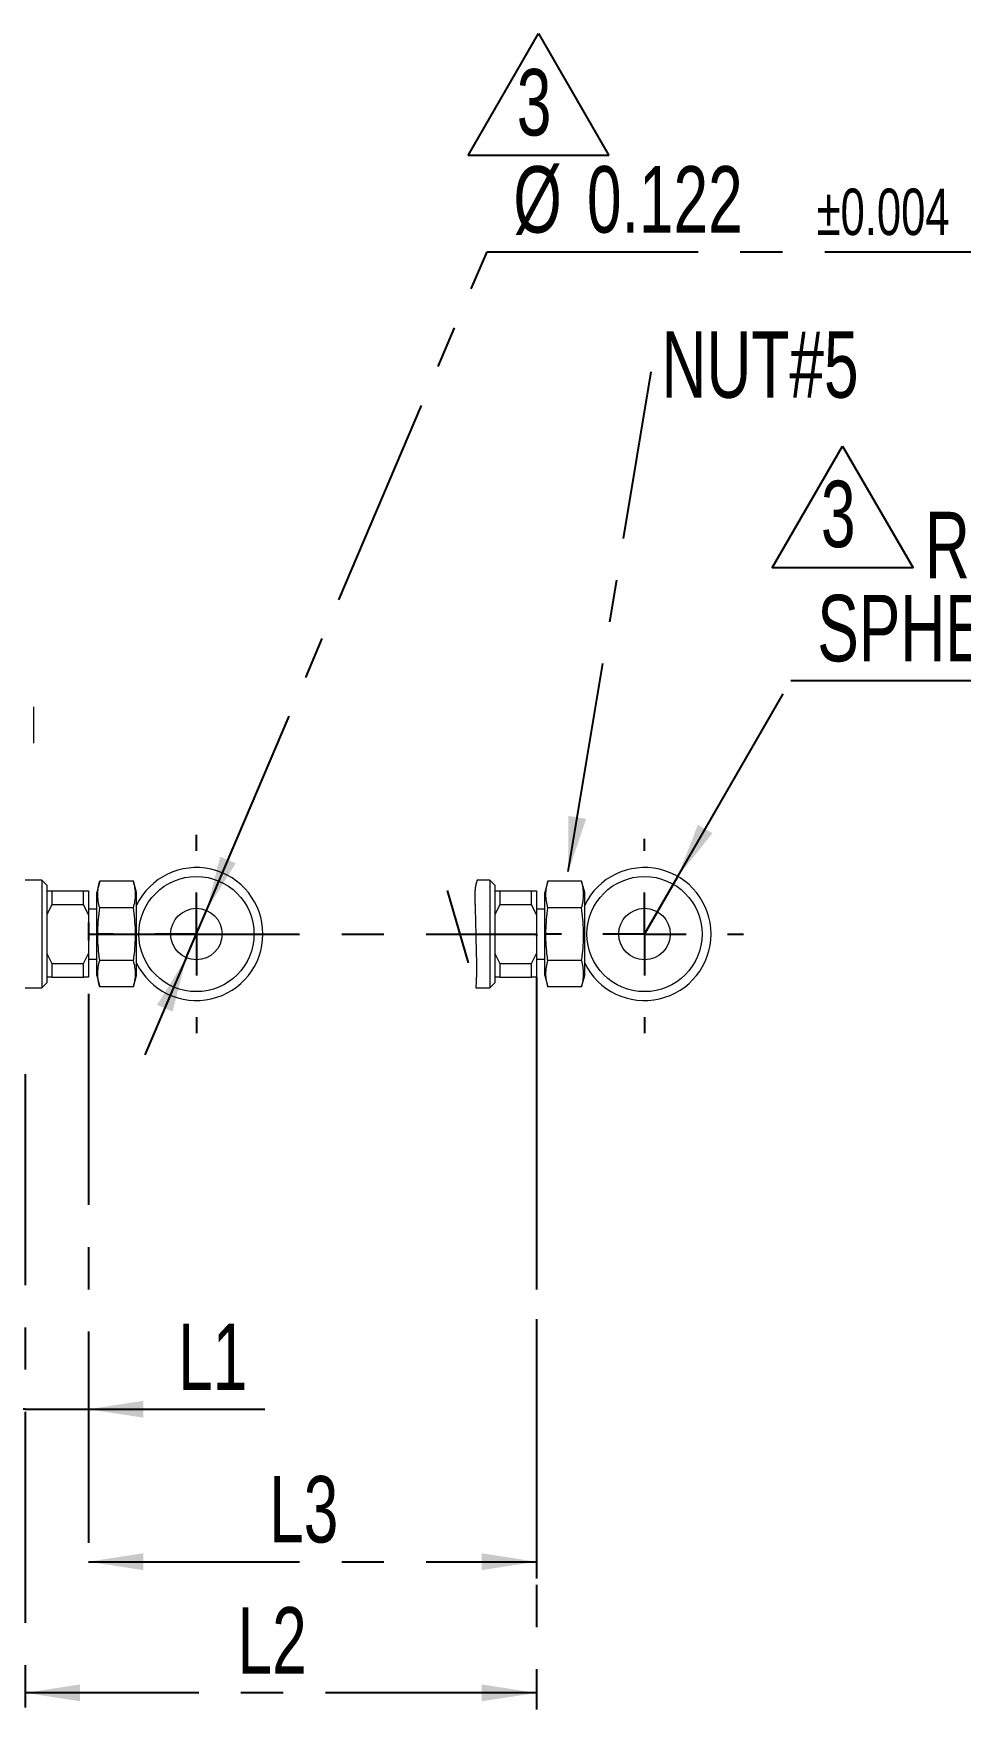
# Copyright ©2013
# Model space of a CAD drawing. Header units: inches. Extents: x 0.2 to 16.3, y 0.2 to 11.5.
# Drawn here: x 6.914 to 9.11, y 5.271 to 9.241 of the extents above; entities that cross this region are included whole.
import ezdxf

# ---------------------------------------------------------------- set-up
doc = ezdxf.new("R2010")
doc.units = ezdxf.units.IN
doc.header["$MEASUREMENT"] = 0
doc.linetypes.add('CENTERX2', pattern=[0.8, 0.5, -0.1, 0.1, -0.1])
doc.layers.add('CENTER_LINE', color=7, linetype='CENTERX2')
doc.styles.add('SLDTEXTSTYLE0', font='TXT', dxfattribs={"width": 0.7})
doc.dimstyles.new('SLDDIMSTYLE0', dxfattribs={"dimtxt": 0.15748, "dimasz": 0.13, "dimexe": 0, "dimexo": 0.0625, "dimgap": 0.03937, "dimtad": 1, "dimdec": 3, "dimrnd": 1e-09, "dimzin": 12, "dimdsep": 46, "dimtxsty": 'SLDTEXTSTYLE0', "dimsah": 1, "dimcen": 0.09, "dimadec": 0, "dimazin": 3, "dimtfac": 1, "dimtdec": 3, "dimtofl": 0, "dimtmove": 0, "dimatfit": 3, "dimfxl": 1, "dimfrac": 2, "dimtolj": 1, "dimtzin": 12, "dimarcsym": 0})
doc.dimstyles.new('SLDDIMSTYLE4', dxfattribs={"dimtxt": 0.15748, "dimasz": 0.13, "dimexe": 0, "dimexo": 0.0625, "dimgap": 0.03937, "dimtad": 1, "dimdec": 3, "dimrnd": 1e-09, "dimzin": 12, "dimdsep": 46, "dimtxsty": 'SLDTEXTSTYLE0', "dimsah": 1, "dimcen": 0.09, "dimadec": 0, "dimazin": 3, "dimtfac": 1, "dimtdec": 3, "dimtmove": 0, "dimatfit": 0, "dimfxl": 1, "dimfrac": 2, "dimtolj": 1, "dimtzin": 12, "dimarcsym": 0})
doc.dimstyles.new('SLDDIMSTYLE5', dxfattribs={"dimtxt": 0.15748, "dimasz": 0.13, "dimexe": 0, "dimexo": 0.0625, "dimgap": 0.03937, "dimtad": 0, "dimtih": 1, "dimtoh": 1, "dimdec": 3, "dimrnd": 1e-09, "dimdsep": 46, "dimtxsty": 'SLDTEXTSTYLE0', "dimsah": 1, "dimcen": 0, "dimadec": 0, "dimazin": 2, "dimtol": 1, "dimtp": 0.0039, "dimtm": 0.0039, "dimtfac": 1, "dimtdec": 3, "dimtmove": 0, "dimatfit": 3, "dimfxl": 1, "dimfrac": 2, "dimtolj": 1, "dimarcsym": 0})
doc.dimstyles.new('SLDDIMSTYLE6', dxfattribs={"dimtxt": 0.18, "dimasz": 0.13, "dimexe": 0, "dimexo": 0.0625, "dimgap": 0, "dimtad": 0, "dimtih": 1, "dimtoh": 1, "dimdec": 0, "dimrnd": 1e-09, "dimzin": 0, "dimdsep": 46, "dimtxsty": 'Standard', "dimsah": 1, "dimcen": 0.09, "dimadec": 0, "dimazin": 0, "dimtfac": 0.13, "dimtdec": 0, "dimtofl": 0, "dimtmove": 0, "dimatfit": 3, "dimfxl": 1, "dimfrac": 2, "dimtolj": 1, "dimtzin": 0, "dimarcsym": 0})
doc.dimstyles.new('SLDDIMSTYLE9', dxfattribs={"dimtxt": 0.15748, "dimasz": 0.13, "dimexe": 0, "dimexo": 0.0625, "dimgap": 0.03937, "dimtad": 0, "dimtih": 1, "dimtoh": 1, "dimdec": 3, "dimrnd": 1e-09, "dimzin": 12, "dimdsep": 46, "dimtxsty": 'SLDTEXTSTYLE0', "dimsah": 1, "dimcen": 0, "dimadec": 0, "dimazin": 3, "dimtfac": 1, "dimtdec": 3, "dimtofl": 0, "dimtmove": 0, "dimatfit": 3, "dimfxl": 1, "dimfrac": 2, "dimtolj": 1, "dimtzin": 12, "dimarcsym": 0})

# ---------------------------------------------------------------- blocks, each defined once
blk = doc.blocks.new('SW_NOTE_0_2')
at = {"layer": 'CENTER_LINE', "color": 0}
for p, q in [((-0.1152, -0.0037), (0.0514, 0.285)), ((0.0514, 0.285), (0.2181, -0.0037)), ((0.2181, -0.0037), (-0.1152, -0.0037))]:
    blk.add_line(p, q, dxfattribs=at)
at = {"layer": 'CENTER_LINE', "color": 0, "insert": (0, 0.203), "char_height": 0.1575, "attachment_point": 1, "style": 'SLDTEXTSTYLE0'}
blk.add_mtext('3', dxfattribs=at)
blk = doc.blocks.new('_D')
at = {"layer": 'CENTER_LINE'}
for p, q in [((7.0441, 6.9661), (7.0441, 5.5816)), ((8.1055, 6.7959), (8.1055, 5.5816)), ((7.0441, 5.621), (8.1055, 5.621))]:
    blk.add_line(p, q, dxfattribs=at)
for points in [[(7.0441, 5.621), (7.1741, 5.601), (7.1741, 5.641)], [(8.1055, 5.621), (7.9755, 5.641), (7.9755, 5.601)]]:
    blk.add_solid(points, dxfattribs=at)
at = {"layer": 'CENTER_LINE', "insert": (7.4722, 5.824), "char_height": 0.15748, "attachment_point": 1, "style": 'SLDTEXTSTYLE0'}
blk.add_mtext('L3', dxfattribs=at)
blk = doc.blocks.new('_D_1')
at = {"layer": 'CENTER_LINE'}
for p, q in [((8.1055, 6.9661), (8.1055, 5.2709)), ((6.8945, 6.776), (6.8945, 5.2709)), ((8.1055, 5.3103), (6.8945, 5.3103))]:
    blk.add_line(p, q, dxfattribs=at)
for points in [[(6.8945, 5.3103), (7.0245, 5.2903), (7.0245, 5.3303)], [(8.1055, 5.3103), (7.9755, 5.3303), (7.9755, 5.2903)]]:
    blk.add_solid(points, dxfattribs=at)
at = {"layer": 'CENTER_LINE', "insert": (7.3974, 5.5133), "char_height": 0.15748, "attachment_point": 1, "style": 'SLDTEXTSTYLE0'}
blk.add_mtext('L2', dxfattribs=at)
blk = doc.blocks.new('_D_9')
at = {"layer": 'CENTER_LINE'}
for p, q in [((7.0441, 6.9661), (7.0441, 5.9429)), ((6.8945, 6.776), (6.8945, 5.9429)), ((6.8945, 5.9822), (6.6445, 5.9822)), ((6.8945, 5.9822), (7.0441, 5.9822)), ((7.0441, 5.9822), (7.4619, 5.9822))]:
    blk.add_line(p, q, dxfattribs=at)
for points in [[(6.8945, 5.9822), (6.7645, 6.0022), (6.7645, 5.9622)], [(7.0441, 5.9822), (7.1741, 5.9622), (7.1741, 6.0022)]]:
    blk.add_solid(points, dxfattribs=at)
at = {"layer": 'CENTER_LINE', "insert": (7.2567, 6.1852), "char_height": 0.15748, "attachment_point": 1, "style": 'SLDTEXTSTYLE0'}
blk.add_mtext('L1', dxfattribs=at)
blk = doc.blocks.new('_D_12')
at = {"layer": 'CENTER_LINE'}
for p, q in [((7.3239, 7.164), (7.9883, 8.7241)), ((7.9883, 8.7241), (9.7649, 8.7241)), ((7.2761, 7.0517), (7.3239, 7.164)), ((7.2761, 7.0517), (7.1782, 6.8217))]:
    blk.add_line(p, q, dxfattribs=at)
for points in [[(7.3239, 7.164), (7.3933, 7.2758), (7.3565, 7.2914)], [(7.2761, 7.0517), (7.2068, 6.9399), (7.2436, 6.9243)]]:
    blk.add_solid(points, dxfattribs=at)
at = {"layer": 'CENTER_LINE', "attachment_point": 1, "style": 'SLDTEXTSTYLE0'}
for s, insert, char_height in [('%%c', (8.0508, 8.9271), 0.15748), ('0.122', (8.2251, 8.9271), 0.15748), ('HOLE', (9.2732, 8.9271), 0.15748), ('±0.004', (8.7691, 8.874), 0.11024)]:
    blk.add_mtext(s, dxfattribs=dict(at, insert=insert, char_height=char_height))
blk = doc.blocks.new('SW_CENTERMARKSYMBOL_1')
at = {"layer": 'CENTER_LINE', "color": 0}
for p, q in [((0, 0.1969), (0, 0.2348)), ((0, 0), (0, 0.0984)), ((-0.1969, 0), (-0.2348, 0)), ((0, 0), (-0.0984, 0)), ((0, 0), (0, -0.0984)), ((0, 0), (0.0984, 0)), ((0.1969, 0), (0.2348, 0)), ((0, -0.1969), (0, -0.2348))]:
    blk.add_line(p, q, dxfattribs=at)
blk = doc.blocks.new('SW_NOTE_0_8')
at = {"layer": 'CENTER_LINE', "color": 0}
for p, q in [((-0.1153, -0.0016), (0.0514, 0.2871)), ((0.0514, 0.2871), (0.2181, -0.0016)), ((0.2181, -0.0016), (-0.1153, -0.0016))]:
    blk.add_line(p, q, dxfattribs=at)
at = {"layer": 'CENTER_LINE', "color": 0, "insert": (0, 0.203), "char_height": 0.1575, "attachment_point": 1, "style": 'SLDTEXTSTYLE0'}
blk.add_mtext('3', dxfattribs=at)
blk = doc.blocks.new('_D_27')
at = {"layer": 'CENTER_LINE'}
for p, q in [((8.4401, 7.2442), (8.7081, 7.7084)), ((8.7081, 7.7084), (10.8704, 7.7084)), ((8.3614, 7.1079), (8.4401, 7.2442))]:
    blk.add_line(p, q, dxfattribs=at)
blk.add_solid([(8.4401, 7.2442), (8.5225, 7.3468), (8.4878, 7.3668)], dxfattribs=at)
at = {"layer": 'CENTER_LINE', "char_height": 0.15748, "attachment_point": 1, "style": 'SLDTEXTSTYLE0'}
for s, insert in [('ROD END TIP SUS', (9.0256, 8.1082)), ('SPHERE R0.157', (8.7706, 7.9114)), ('0.004', (10.3855, 7.9114)), ('%%p', (10.2164, 7.9114))]:
    blk.add_mtext(s, dxfattribs=dict(at, insert=insert))
blk = doc.blocks.new('SW_NOTE_0_11')
at = {"layer": 'CENTER_LINE', "color": 0, "insert": (0.0241, 0.0957), "char_height": 0.15748, "attachment_point": 1, "style": 'SLDTEXTSTYLE0'}
blk.add_mtext('NUT#5', dxfattribs=at)
blk = doc.blocks.new('SW_CENTERMARKSYMBOL_6')
at = {"layer": 'CENTER_LINE', "color": 0}
for p, q in [((0, 0.1969), (0, 0.2252)), ((0, 0), (0, 0.0984)), ((-0.1969, 0), (-0.2348, 0)), ((0, 0), (-0.0984, 0)), ((0, 0), (0, -0.0984)), ((0, 0), (0.0984, 0)), ((0.1969, 0), (0.2348, 0)), ((0, -0.1969), (0, -0.2348))]:
    blk.add_line(p, q, dxfattribs=at)

msp = doc.modelspace()

# ---------------------------------------------------------------- linework, layer by layer
at = {"color": 7, "linetype": 'Continuous', "lineweight": 18}
for p, q in [((6.9142, 7.6465), (6.9142, 7.6032)), ((6.9142, 7.6032), (6.9142, 7.5599)), ((6.9339, 7.2354), (6.8945, 7.2354)), ((6.9457, 7.2236), (6.9339, 7.2354)), ((6.9339, 7.2354), (6.9339, 7.2178)), ((7.0709, 7.2329), (7.0638, 7.2063)), ((7.1512, 7.2329), (7.0709, 7.2329)), ((7.1583, 7.2063), (7.1512, 7.2329)), ((7.9953, 7.2354), (7.9649, 7.2354)), ((8.0071, 7.2236), (7.9953, 7.2354)), ((7.9953, 7.2354), (7.9953, 7.2178)), ((8.1323, 7.2329), (8.1252, 7.2063)), ((8.2125, 7.2329), (8.1323, 7.2329)), ((8.2197, 7.2063), (8.2125, 7.2329)), ((6.9339, 7.2178), (6.9339, 6.9803)), ((6.9457, 7.2236), (6.9457, 7.2076)), ((6.9457, 7.2102), (6.9575, 7.2102)), ((6.9457, 7.2076), (6.9457, 6.9921)), ((6.9575, 7.2102), (6.9575, 7.1779)), ((6.9575, 7.2102), (7.0323, 7.2102)), ((7.0323, 7.1779), (7.0323, 7.2102)), ((7.0323, 7.2102), (7.0441, 7.2102)), ((7.0441, 7.2102), (7.0441, 7.1538)), ((7.0638, 7.1079), (7.0638, 7.2063)), ((7.1583, 7.1079), (7.1583, 7.2063)), ((7.9953, 7.2178), (7.9953, 6.9803)), ((8.0071, 7.2236), (8.0071, 7.2076)), ((8.0071, 7.2102), (8.0189, 7.2102)), ((8.0071, 7.2076), (8.0071, 6.9921)), ((8.0189, 7.2102), (8.0189, 7.1779)), ((8.0189, 7.2102), (8.0937, 7.2102)), ((8.0937, 7.1779), (8.0937, 7.2102)), ((8.0937, 7.2102), (8.1055, 7.2102)), ((8.1055, 7.2102), (8.1055, 7.1538)), ((8.1252, 7.1079), (8.1252, 7.2063)), ((8.2197, 7.1079), (8.2197, 7.2063)), ((6.9575, 7.1779), (6.9457, 7.1538)), ((6.9575, 7.1779), (7.0323, 7.1779)), ((7.0441, 7.1538), (7.0323, 7.1779)), ((7.0638, 7.1669), (7.0441, 7.1669)), ((7.0441, 7.1538), (7.0441, 7.0619)), ((7.1512, 7.1704), (7.0709, 7.1704)), ((8.0189, 7.1779), (8.0071, 7.1538)), ((8.0189, 7.1779), (8.0937, 7.1779)), ((8.1055, 7.1538), (8.0937, 7.1779)), ((8.1252, 7.1669), (8.1055, 7.1669)), ((8.1055, 7.1538), (8.1055, 7.0619)), ((8.2125, 7.1704), (8.1323, 7.1704)), ((7.0638, 7.0094), (7.0638, 7.1079)), ((7.1583, 7.0094), (7.1583, 7.1079)), ((8.1252, 7.0094), (8.1252, 7.1079)), ((8.2197, 7.0094), (8.2197, 7.1079)), ((6.9457, 7.0619), (6.9575, 7.0378)), ((6.9575, 7.0378), (7.0323, 7.0378)), ((6.9575, 7.0378), (6.9575, 7.0055)), ((7.0323, 7.0378), (7.0441, 7.0619)), ((7.0323, 7.0055), (7.0323, 7.0378)), ((7.0441, 7.0619), (7.0441, 7.0055)), ((7.0441, 7.0488), (7.0638, 7.0488)), ((7.1512, 7.0453), (7.0709, 7.0453)), ((8.0071, 7.0619), (8.0189, 7.0378)), ((8.0189, 7.0378), (8.0937, 7.0378)), ((8.0189, 7.0378), (8.0189, 7.0055)), ((8.0937, 7.0378), (8.1055, 7.0619)), ((8.0937, 7.0055), (8.0937, 7.0378)), ((8.1055, 7.0619), (8.1055, 7.0055)), ((8.1055, 7.0488), (8.1252, 7.0488)), ((8.2125, 7.0453), (8.1323, 7.0453)), ((6.9339, 6.9803), (6.9457, 6.9921)), ((6.9575, 7.0055), (6.9457, 7.0055)), ((6.9575, 7.0055), (7.0323, 7.0055)), ((7.0441, 7.0055), (7.0323, 7.0055)), ((7.0638, 7.0094), (7.0709, 6.9828)), ((7.1512, 6.9828), (7.1583, 7.0094)), ((7.9953, 6.9803), (8.0071, 6.9921)), ((8.0189, 7.0055), (8.0071, 7.0055)), ((8.0189, 7.0055), (8.0937, 7.0055)), ((8.1055, 7.0055), (8.0937, 7.0055)), ((8.1252, 7.0094), (8.1323, 6.9828)), ((8.2125, 6.9828), (8.2197, 7.0094)), ((6.8945, 6.9803), (6.9339, 6.9803)), ((7.1512, 6.9828), (7.0709, 6.9828)), ((7.9621, 6.9803), (7.9953, 6.9803)), ((8.2125, 6.9828), (8.1323, 6.9828))]:
    msp.add_line(p, q, dxfattribs=at)
at = {"color": 7, "linetype": 'Continuous', "lineweight": 18, "flags": 128}
msp.add_lwpolyline([(7.9649, 7.2354), (7.9645, 7.2344), (7.9642, 7.2333), (7.9639, 7.2322), (7.9635, 7.2312), (7.9632, 7.2301), (7.9629, 7.2291), (7.9626, 7.228), (7.9624, 7.227), (7.9622, 7.226), (7.9619, 7.225), (7.9617, 7.224), (7.9615, 7.223), (7.9613, 7.2221), (7.9611, 7.2211), (7.961, 7.2201), (7.9608, 7.2191), (7.9606, 7.2181), (7.9605, 7.2171), (7.9604, 7.2161), (7.9602, 7.2149), (7.9601, 7.2137), (7.96, 7.2125), (7.9599, 7.2113), (7.9598, 7.2101), (7.9597, 7.2089), (7.9596, 7.2077), (7.9596, 7.2065), (7.9595, 7.2053), (7.9595, 7.2041), (7.9595, 7.2029), (7.9594, 7.2017), (7.9594, 7.2005), (7.9594, 7.1988), (7.9594, 7.197), (7.9594, 7.1953), (7.9595, 7.1936), (7.9595, 7.1919), (7.9595, 7.1894), (7.9596, 7.187), (7.9597, 7.1845), (7.9598, 7.1821), (7.9598, 7.1796), (7.9599, 7.1772), (7.96, 7.1748), (7.9601, 7.1723), (7.9603, 7.1646), (7.9605, 7.157), (7.9607, 7.149), (7.9609, 7.1411), (7.9611, 7.1332), (7.9613, 7.1253), (7.9615, 7.1174), (7.9617, 7.1095), (7.9619, 7.1016), (7.9621, 7.0944), (7.9622, 7.0872), (7.9624, 7.08), (7.9626, 7.0728), (7.9628, 7.0657), (7.9629, 7.0585), (7.963, 7.0551), (7.9631, 7.0517), (7.9632, 7.0483), (7.9632, 7.0448), (7.9633, 7.0414), (7.9633, 7.038), (7.9634, 7.0345), (7.9634, 7.0321), (7.9634, 7.0298), (7.9634, 7.0274), (7.9634, 7.025), (7.9634, 7.0226), (7.9634, 7.0202), (7.9634, 7.0178), (7.9633, 7.0154), (7.9633, 7.0132), (7.9632, 7.011), (7.9632, 7.0089), (7.9631, 7.0067), (7.963, 7.0045), (7.9629, 7.0023), (7.9628, 7.0001), (7.9627, 6.998), (7.9626, 6.9958), (7.9625, 6.994), (7.9624, 6.9923), (7.9623, 6.9905), (7.9623, 6.9888), (7.9622, 6.9871), (7.9622, 6.9857), (7.9622, 6.9843), (7.9621, 6.983), (7.9621, 6.9816), (7.9621, 6.9803)], dxfattribs=at)
at = {"color": 7, "linetype": 'Continuous', "lineweight": 18}
for centre, radius in [((7.3, 7.1079), 0.1364), ((8.3614, 7.1079), 0.1364), ((7.3, 7.1079), 0.061), ((8.3614, 7.1079), 0.061)]:
    msp.add_circle(centre, radius, dxfattribs=at)
for centre in [(7.3, 7.1079), (8.3614, 7.1079)]:
    msp.add_arc(centre, 0.1575, 205.8419, 154.1581, dxfattribs=at)
for points, knots in [([(7.0709, 7.1704), (7.0697, 7.1755), (7.0673, 7.1858), (7.0661, 7.2014), (7.0672, 7.2172), (7.0697, 7.2276), (7.0709, 7.2329)], [0, 0, 0, 0, 0.247646, 0.49521, 0.747561, 1, 1, 1, 1]), ([(7.1512, 7.1704), (7.1524, 7.1755), (7.1549, 7.1858), (7.1561, 7.2014), (7.1549, 7.2172), (7.1524, 7.2276), (7.1512, 7.2329)], [0, 0, 0, 0, 0.247646, 0.49521, 0.747561, 1, 1, 1, 1]), ([(8.1323, 7.1704), (8.1311, 7.1755), (8.1287, 7.1857), (8.1274, 7.2014), (8.1286, 7.2173), (8.1311, 7.2277), (8.1323, 7.2329)], [0, 0, 0, 0, 0.2494008, 0.4952637, 0.7458209, 1, 1, 1, 1]), ([(8.2125, 7.1704), (8.2138, 7.1755), (8.2162, 7.1857), (8.2174, 7.2014), (8.2163, 7.2173), (8.2138, 7.2277), (8.2125, 7.2329)], [0, 0, 0, 0, 0.2494, 0.495264, 0.745821, 1, 1, 1, 1]), ([(7.0709, 7.0453), (7.0703, 7.0506), (7.0674, 7.0738), (7.065, 7.1157), (7.069, 7.1521), (7.0709, 7.1704)], [0, 0, 0, 0, 0.1269715, 0.560077, 1, 1, 1, 1]), ([(7.1512, 7.0453), (7.1518, 7.0506), (7.1548, 7.0738), (7.1571, 7.1157), (7.1532, 7.1521), (7.1512, 7.1704)], [0, 0, 0, 0, 0.1269715, 0.560077, 1, 1, 1, 1]), ([(8.1323, 7.0453), (8.1316, 7.0506), (8.1287, 7.0738), (8.1264, 7.1157), (8.1303, 7.1521), (8.1323, 7.1704)], [0, 0, 0, 0, 0.126971, 0.560077, 1, 1, 1, 1]), ([(8.2125, 7.0453), (8.2132, 7.0506), (8.2161, 7.0738), (8.2184, 7.1157), (8.2145, 7.1521), (8.2125, 7.1704)], [0, 0, 0, 0, 0.126971, 0.560077, 1, 1, 1, 1]), ([(7.0709, 6.9828), (7.0697, 6.988), (7.0673, 6.9983), (7.0661, 7.0139), (7.0672, 7.0296), (7.0697, 7.0401), (7.0709, 7.0453)], [0, 0, 0, 0, 0.247646, 0.49521, 0.747561, 1, 1, 1, 1]), ([(7.1512, 6.9828), (7.1524, 6.988), (7.1549, 6.9983), (7.1561, 7.0139), (7.1549, 7.0296), (7.1524, 7.0401), (7.1512, 7.0453)], [0, 0, 0, 0, 0.247646, 0.49521, 0.747561, 1, 1, 1, 1]), ([(8.1323, 6.9828), (8.1311, 6.988), (8.1287, 6.9981), (8.1274, 7.0139), (8.1286, 7.0298), (8.1311, 7.0401), (8.1323, 7.0453)], [0, 0, 0, 0, 0.249401, 0.495264, 0.745821, 1, 1, 1, 1]), ([(8.2125, 6.9828), (8.2138, 6.988), (8.2162, 6.9981), (8.2174, 7.0139), (8.2163, 7.0298), (8.2138, 7.0401), (8.2125, 7.0453)], [0, 0, 0, 0, 0.249401, 0.495264, 0.745821, 1, 1, 1, 1])]:
    msp.add_open_spline(points, degree=3, knots=knots, dxfattribs=at)
at = {"layer": 'CENTER_LINE'}
for p, q in [((7.8943, 7.2109), (7.9433, 7.0394)), ((7.0441, 7.1355), (7.0441, 7.0927)), ((7.0441, 7.1079), (8.1071, 7.1079)), ((8.1055, 7.1079), (8.1055, 7.1032)), ((8.1055, 7.0055), (8.1055, 6.8353))]:
    msp.add_line(p, q, dxfattribs=at)

# ---------------------------------------------------------------- block references
for name, p in [('SW_NOTE_0_8', (8.0589, 8.9542)), ('SW_NOTE_0_11', (8.3774, 8.4402)), ('SW_NOTE_0_2', (8.7793, 7.9789)), ('SW_CENTERMARKSYMBOL_1', (7.3, 7.1079)), ('SW_CENTERMARKSYMBOL_6', (8.3614, 7.1079))]:
    msp.add_blockref(name, p, dxfattribs=at)

# ---------------------------------------------------------------- dimensions: what is measured, and where the dimension line sits
dim = msp.add_diameter_dim_2p(p1=(7.3239, 7.164), p2=(7.2761, 7.0517), text='<> HOLE', dimstyle='SLDDIMSTYLE5', dxfattribs=at)
dim.commit()
dim.dimension.update_dxf_attribs({"geometry": '_D_12', "text_midpoint": (8.9079, 8.8356), "dimtype": 163})
dim = msp.add_radius_dim(center=(8.3614, 7.1079), mpoint=(8.4401, 7.2442), text='ROD END TIP SUS\\PSPHERE R0.157 %%p 0.004', dimstyle='SLDDIMSTYLE9', dxfattribs=at)
dim.commit()
dim.dimension.update_dxf_attribs({"geometry": '_D_27', "text_midpoint": (9.8205, 7.8985), "dimtype": 164})
dim = msp.add_linear_dim(base=(7.0441, 5.9822), p1=(6.8945, 6.8153), p2=(7.0441, 7.0055), text='L1', dimstyle='SLDDIMSTYLE4', dxfattribs=at)
dim.commit()
dim.dimension.update_dxf_attribs({"geometry": '_D_9', "text_midpoint": (7.3593, 5.9822), "dimtype": 160})
for base, p1, p2, picture, middle in [((6.8945, 5.3103), (8.1055, 7.0055), (6.8945, 6.8153), '_D_1', (7.5, 5.3103)), ((8.1055, 5.621), (7.0441, 7.0055), (8.1055, 6.8353), '_D', (7.5748, 5.621))]:
    dim = msp.add_linear_dim(base=base, p1=p1, p2=p2, dimstyle='SLDDIMSTYLE0', dxfattribs=at)
    dim.commit()
    dim.dimension.update_dxf_attribs({"geometry": picture, "text_midpoint": middle, "dimtype": 160})

# ---------------------------------------------------------------- leaders
msp.add_leader([(8.1809, 7.2559), (8.3774, 8.4402)], dimstyle='SLDDIMSTYLE6', dxfattribs=at)

doc.saveas('drawing.dxf')
